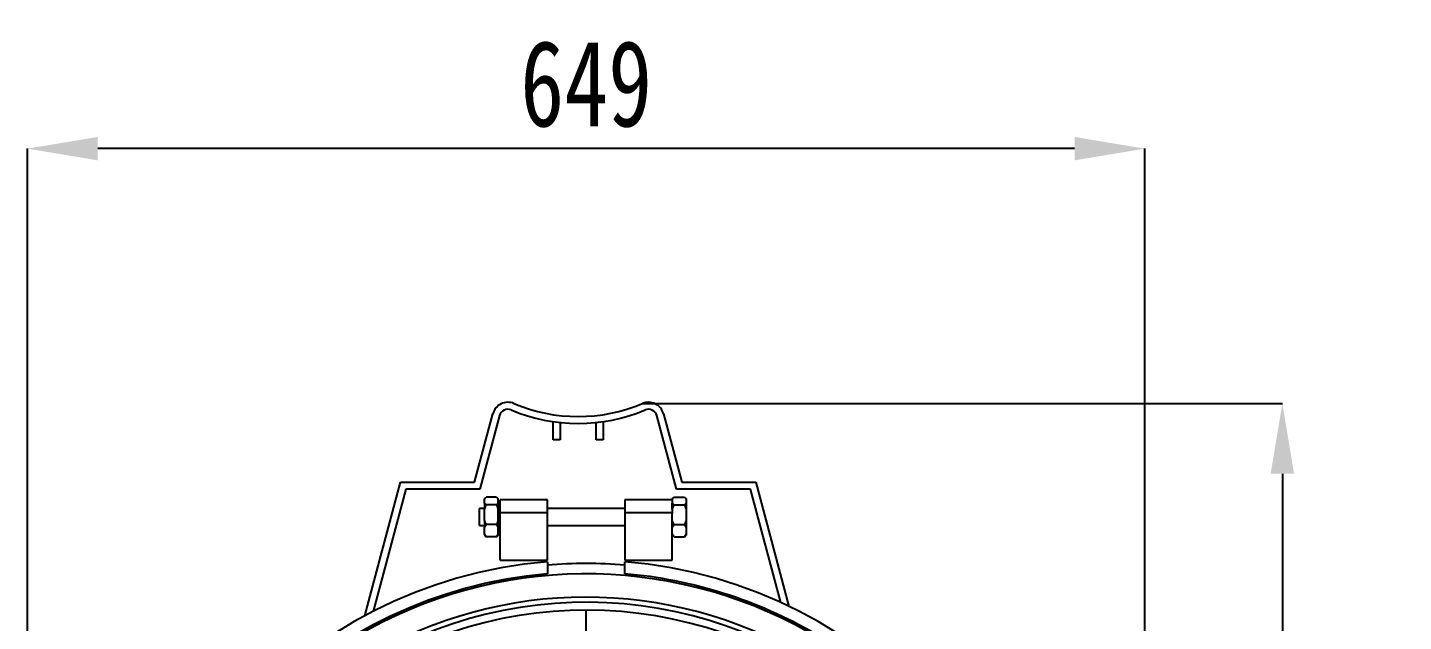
# Model space of a CAD drawing. Header units: millimetres. Extents: x 0 to 6631, y 0 to 4689.
# Drawn here: x 1081 to 1880, y 1859 to 2204 of the extents above; entities that cross this region are included whole.
import ezdxf

# ---------------------------------------------------------------- set-up
doc = ezdxf.new("R2010")
doc.units = ezdxf.units.MM
doc.header["$LTSCALE"] = 13
doc.linetypes.add('CENTERX2', pattern=[101.6, 63.5, -12.7, 12.7, -12.7])
for name, color, linetype in [('中心符号线', 7, 'CENTERX2'), ('中心线', 1, 'CENTERX2'), ('几何体', 7, 'Continuous'), ('尺寸', 3, 'Continuous')]:
    doc.layers.add(name, color=color, linetype=linetype)
doc.styles.add('SLDTEXTSTYLE0', font='hyswlongfangsong.ttf')
doc.dimstyles.new('SLDDIMSTYLE0', dxfattribs={"dimtxt": 50, "dimasz": 40.8, "dimexe": 0, "dimexo": 0.0625, "dimgap": 12.5, "dimtad": 2, "dimdec": 0, "dimrnd": 1e-09, "dimzin": 12, "dimdsep": 46, "dimtxsty": 'SLDTEXTSTYLE0', "dimsah": 1, "dimcen": 0.09, "dimadec": 0, "dimazin": 3, "dimtfac": 1, "dimtdec": 0, "dimtmove": 0, "dimatfit": 0, "dimfxl": 1, "dimfrac": 2, "dimtolj": 1, "dimtzin": 12, "dimarcsym": 0})

# ---------------------------------------------------------------- blocks, each defined once
blk = doc.blocks.new('SW_CENTERMARKSYMBOL_0')
at = {"layer": '中心符号线', "color": 0}
for p, q in [((0, 5), (0, 242)), ((-5, 0), (-242, 0)), ((0, 0), (-2.5, 0)), ((0, 0), (0, 2.5)), ((0, 0), (0, -2.5)), ((0, 0), (2.5, 0)), ((5, 0), (242, 0)), ((0, -5), (0, -242))]:
    blk.add_line(p, q, dxfattribs=at)
blk = doc.blocks.new('*D30')
at = {"layer": 'Defpoints', "color": 0, "transparency": 16777216}
for p in [(1081.05, 2133.91), (1081.05, 1641.06), (1729.66, 1641.06)]:
    blk.add_point(p, dxfattribs=at)
at = {"layer": '尺寸', "color": 0, "lineweight": -2, "transparency": 16777216}
for p, q in [((1081.05, 1641.13), (1081.05, 2133.91)), ((1688.86, 2133.91), (1121.85, 2133.91)), ((1729.66, 1641.13), (1729.66, 2133.91))]:
    blk.add_line(p, q, dxfattribs=at)
at = {"layer": '尺寸', "color": 0, "transparency": 16777216}
for points in [[(1121.85, 2140.71), (1121.85, 2127.11), (1081.05, 2133.91)], [(1688.86, 2140.71), (1688.86, 2127.11), (1729.66, 2133.91)]]:
    blk.add_solid(points, dxfattribs=at)
at = {"layer": '尺寸', "color": 0, "transparency": 16777216, "insert": (1405.35, 2171.41), "char_height": 50, "attachment_point": 5, "style": 'SLDTEXTSTYLE0'}
blk.add_mtext('\\A1;649', dxfattribs=at)
blk = doc.blocks.new('*D31')
at = {"layer": 'Defpoints', "color": 0, "transparency": 16777216}
for p in [(1438.02, 1985.95), (1484.22, 1272.05), (1809.46, 1272.05)]:
    blk.add_point(p, dxfattribs=at)
at = {"layer": '尺寸', "color": 0, "lineweight": -2, "transparency": 16777216}
for p, q in [((1438.09, 1985.95), (1809.46, 1985.95)), ((1809.46, 1945.15), (1809.46, 1312.85)), ((1484.28, 1272.05), (1809.46, 1272.05))]:
    blk.add_line(p, q, dxfattribs=at)
at = {"layer": '尺寸', "color": 0, "transparency": 16777216}
for points in [[(1802.66, 1945.15), (1816.26, 1945.15), (1809.46, 1985.95)], [(1802.66, 1312.85), (1816.26, 1312.85), (1809.46, 1272.05)]]:
    blk.add_solid(points, dxfattribs=at)
at = {"layer": '尺寸', "color": 0, "transparency": 16777216, "insert": (1846.96, 1629), "char_height": 50, "attachment_point": 5, "rotation": 90, "style": 'SLDTEXTSTYLE0'}
blk.add_mtext('\\A1;714', dxfattribs=at)

msp = doc.modelspace()

# ---------------------------------------------------------------- linework, layer by layer
at = {"layer": '几何体'}
for p, q in [((1340.55, 1940.22), (1351.21, 1979.99)), ((1355.07, 1978.95), (1343.62, 1936.22)), ((1386.21, 1964.95), (1386.21, 1975.46)), ((1390.21, 1974.95), (1390.21, 1964.95)), ((1411.21, 1964.95), (1411.21, 1974.95)), ((1415.21, 1975.46), (1415.21, 1964.95)), ((1457.8, 1936.22), (1446.35, 1978.95)), ((1450.22, 1979.99), (1460.87, 1940.22)), ((1390.21, 1964.95), (1386.21, 1964.95)), ((1415.21, 1964.95), (1411.21, 1964.95)), ((1276.88, 1862.74), (1297.64, 1940.22)), ((1300.71, 1936.22), (1281.7, 1865.27)), ((1297.64, 1940.22), (1340.55, 1940.22)), ((1343.62, 1936.22), (1300.71, 1936.22)), ((1500.71, 1936.22), (1457.8, 1936.22)), ((1460.87, 1940.22), (1503.78, 1940.22)), ((1518.34, 1870.44), (1500.71, 1936.22)), ((1503.78, 1940.22), (1523.07, 1868.22)), ((1346.35, 1925.06), (1343.35, 1925.06)), ((1343.35, 1918.16), (1343.35, 1925.06)), ((1346.35, 1930.59), (1347.35, 1931.51)), ((1346.63, 1930.88), (1346.35, 1930.61)), ((1346.35, 1930.61), (1346.35, 1930.59)), ((1346.35, 1928.03), (1346.35, 1930.59)), ((1347.35, 1927.1), (1346.35, 1928.03)), ((1346.35, 1928.03), (1346.35, 1924.7)), ((1346.35, 1924.7), (1347.35, 1927.1)), ((1353.35, 1931.51), (1347.35, 1931.51)), ((1353.35, 1927.1), (1347.35, 1927.1)), ((1353.35, 1931.51), (1354.35, 1930.59)), ((1354.35, 1928.03), (1353.35, 1927.1)), ((1353.35, 1927.1), (1354.35, 1924.7)), ((1354.35, 1930.61), (1354.08, 1930.88)), ((1354.35, 1930.61), (1354.35, 1930.59)), ((1354.35, 1928.03), (1354.35, 1930.59)), ((1354.35, 1928.03), (1354.35, 1924.7)), ((1355.35, 1925.06), (1354.35, 1925.06)), ((1382.85, 1930.06), (1355.35, 1930.06)), ((1355.35, 1922.64), (1355.35, 1930.06)), ((1382.85, 1922.64), (1382.85, 1930.06)), ((1427.85, 1925.06), (1382.85, 1925.06)), ((1455.35, 1930.06), (1427.85, 1930.06)), ((1427.85, 1930.06), (1427.85, 1922.64)), ((1455.35, 1930.59), (1456.35, 1931.51)), ((1455.63, 1930.88), (1455.35, 1930.61)), ((1455.35, 1930.59), (1455.35, 1930.61)), ((1455.35, 1930.59), (1455.35, 1928.03)), ((1456.35, 1927.1), (1455.35, 1928.03)), ((1455.35, 1924.7), (1455.35, 1928.03)), ((1455.35, 1924.7), (1456.35, 1927.1)), ((1456.35, 1931.51), (1462.35, 1931.51)), ((1456.35, 1927.1), (1462.35, 1927.1)), ((1462.35, 1931.51), (1463.35, 1930.59)), ((1463.35, 1928.03), (1462.35, 1927.1)), ((1462.35, 1927.1), (1463.35, 1924.7)), ((1463.35, 1930.61), (1463.08, 1930.88)), ((1463.35, 1930.61), (1463.35, 1930.59)), ((1463.35, 1930.59), (1463.35, 1928.03)), ((1463.35, 1928.03), (1463.35, 1924.7)), ((1343.35, 1915.06), (1343.35, 1918.16)), ((1346.35, 1918.06), (1346.35, 1924.7)), ((1347.35, 1915.66), (1346.35, 1918.06)), ((1346.35, 1918.06), (1346.35, 1914.18)), ((1354.35, 1918.06), (1353.35, 1915.66)), ((1354.35, 1918.06), (1354.35, 1924.7)), ((1354.35, 1918.06), (1354.35, 1914.18)), ((1355.35, 1922.64), (1382.85, 1922.64)), ((1355.35, 1895.06), (1355.35, 1922.64)), ((1382.85, 1895.06), (1382.85, 1922.64)), ((1427.85, 1922.64), (1455.35, 1922.64)), ((1427.85, 1922.64), (1427.85, 1895.06)), ((1455.35, 1924.7), (1455.35, 1922.02)), ((1455.35, 1895.06), (1455.35, 1922.02)), ((1456.35, 1915.66), (1455.35, 1918.06)), ((1463.35, 1918.06), (1462.35, 1915.66)), ((1463.35, 1924.7), (1463.35, 1918.06)), ((1463.35, 1918.06), (1463.35, 1914.18)), ((1343.35, 1915.06), (1346.35, 1915.06)), ((1346.35, 1914.18), (1347.35, 1915.66)), ((1346.35, 1910.09), (1346.35, 1914.18)), ((1347.35, 1908.62), (1346.35, 1910.09)), ((1346.35, 1910.09), (1346.35, 1909.52)), ((1346.35, 1909.52), (1346.63, 1909.24)), ((1346.65, 1909.27), (1347.35, 1908.62)), ((1353.35, 1915.66), (1347.35, 1915.66)), ((1353.35, 1915.66), (1354.35, 1914.18)), ((1354.35, 1910.09), (1353.35, 1908.62)), ((1353.35, 1908.62), (1354.06, 1909.27)), ((1354.08, 1909.24), (1354.35, 1909.52)), ((1354.35, 1915.06), (1355.35, 1915.06)), ((1354.35, 1910.09), (1354.35, 1914.18)), ((1354.35, 1910.09), (1354.35, 1909.52)), ((1382.85, 1915.06), (1427.85, 1915.06)), ((1455.35, 1914.18), (1456.35, 1915.66)), ((1456.35, 1908.62), (1455.35, 1910.09)), ((1455.35, 1909.52), (1455.63, 1909.24)), ((1455.65, 1909.27), (1456.35, 1908.62)), ((1456.35, 1915.66), (1462.35, 1915.66)), ((1462.35, 1915.66), (1463.35, 1914.18)), ((1463.35, 1910.09), (1462.35, 1908.62)), ((1462.35, 1908.62), (1463.06, 1909.27)), ((1463.08, 1909.24), (1463.35, 1909.52)), ((1463.35, 1914.18), (1463.35, 1910.09)), ((1463.35, 1910.09), (1463.35, 1909.52)), ((1353.35, 1908.62), (1347.35, 1908.62)), ((1456.35, 1908.62), (1462.35, 1908.62)), ((1355.35, 1895.06), (1382.85, 1895.06)), ((1382.85, 1894.13), (1382.85, 1887.11)), ((1427.85, 1895.06), (1455.35, 1895.06)), ((1427.85, 1887.11), (1427.85, 1894.13))]:
    msp.add_line(p, q, dxfattribs=at)
for centre, radius, start, end in [((1359.9, 1977.66), 9, 67.12749, 165), ((1359.9, 1977.66), 5, 67.12749, 165), ((1400.71, 2074.4), 100, 247.12749, 292.87251), ((1400.71, 2074.4), 96, 247.12749, 292.87251), ((1441.52, 1977.66), 9, 15, 112.87251), ((1441.52, 1977.66), 5, 15, 112.87251), ((1405.35, 1623.56), 271.5, 94.75372, 85.24628), ((1405.35, 1623.56), 269.5, 85.21092, 94.78908), ((1405.35, 1623.56), 264.5, 94.87983, 59.00011), ((1405.35, 1623.56), 263.5, 60.76599, 180), ((1405.35, 1623.56), 264.5, 59.7758, 85.12017), ((1405.35, 1623.56), 250, 57.61091, 180), ((1405.35, 1623.56), 247, 56.27241, 0), ((1405.35, 1623.56), 242.48, 53.93266, 0)]:
    msp.add_arc(centre, radius, start, end, dxfattribs=at)

# ---------------------------------------------------------------- block references
at = {"layer": '中心线'}
msp.add_blockref('SW_CENTERMARKSYMBOL_0', (1405.35, 1623.56), dxfattribs=at)

# ---------------------------------------------------------------- dimensions: what is measured, and where the dimension line sits
at = {"layer": '尺寸'}
dim = msp.add_linear_dim(base=(1081.05, 2133.91), p1=(1729.66, 1641.06), p2=(1081.05, 1641.06), dimstyle='SLDDIMSTYLE0', dxfattribs=at)
dim.commit()
dim.dimension.update_dxf_attribs({"geometry": '*D30', "text_midpoint": (1405.35, 2171.41)})
dim = msp.add_linear_dim(base=(1809.46, 1272.05), p1=(1438.02, 1985.95), p2=(1484.22, 1272.05), angle=90, dimstyle='SLDDIMSTYLE0', dxfattribs=at)
dim.commit()
dim.dimension.update_dxf_attribs({"geometry": '*D31', "text_midpoint": (1846.96, 1629)})

doc.saveas('drawing.dxf')
